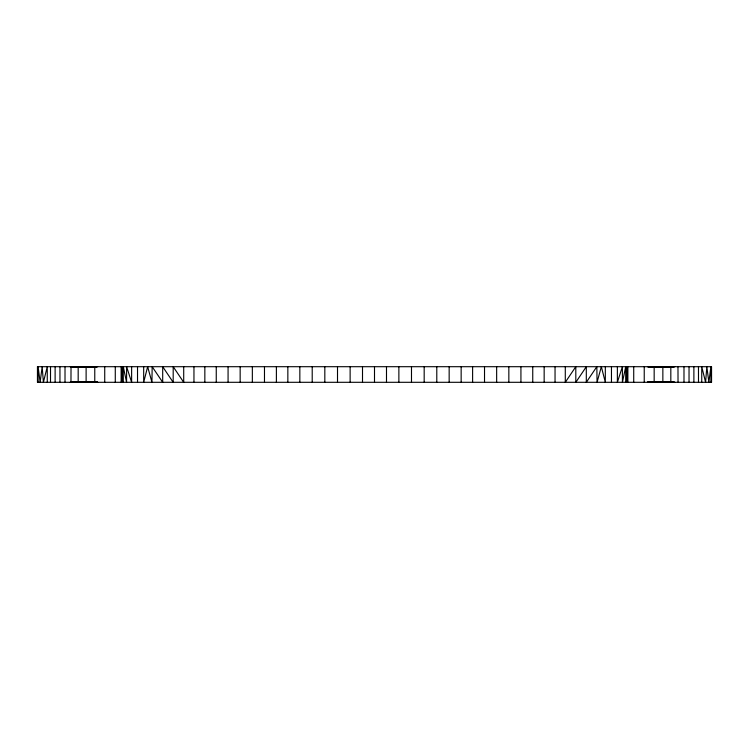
<?xml version="1.0" encoding="UTF-8"?>
<svg xmlns="http://www.w3.org/2000/svg" width="749" height="749" viewBox="0 0 749 749"><rect width="100%" height="100%" fill="white"/><g stroke="black" fill="none" stroke-linecap="round" stroke-linejoin="round"><path stroke-width="1.12" d="M50.501 382.299L50.529 366.701M70.968 382.299L71.024 366.701M122.49 377.842L122.256 382.299L122.246 366.701L121.778 382.299L121.769 366.701L121.778 382.299L121.844 366.701L123.285 382.299L123.285 366.701L126.572 382.299L126.618 366.701L131.627 382.299L131.627 366.701M72.634 381.55L70.369 382.299L97.632 382.299L95.479 381.644L88.625 381.616M647.473 382.299L649.767 381.55M79.338 381.616L72.484 381.644L70.369 382.299M97.632 366.701L95.46 367.356L72.503 367.356L70.331 366.701M674.765 366.701L672.602 367.356L649.636 367.356L647.473 366.701M96.836 382.215L71.801 381.999L72.484 381.644L95.479 381.644L71.904 381.971L96.162 381.999L71.08 382.224L97.595 382.299L71.08 382.224M656.47 381.616L649.617 381.644L647.501 382.299L674.765 382.299M649.617 381.644L673.192 381.971L648.934 381.999L673.969 382.215L672.462 381.55M71.099 366.776L96.874 366.776M648.231 366.776L674.006 366.776M71.829 367.001L96.134 367.001M648.962 367.001L673.276 367.001M71.801 381.999L96.162 381.999M649.046 381.971L673.192 381.971M648.213 382.224L674.727 382.299M72.484 381.644L96.059 381.971L95.329 381.55M626.51 377.842L626.744 382.299L626.754 366.701L627.222 382.299L627.231 366.701L627.166 382.299L627.156 366.701L625.715 382.299L625.715 366.701L622.428 382.299L622.382 366.701L617.373 382.299L617.373 366.701M698.471 366.701L698.499 382.299M677.976 366.701L678.032 382.299M710.885 382.299L710.885 366.701L708.872 382.299L706.831 366.701L705.595 382.299L701.738 366.701L701.738 382.299M693.883 366.701L693.883 382.299M689.033 366.701L689.033 382.299M683.987 366.701L683.987 382.299M670.823 366.701L670.823 382.299M662.856 366.701L662.856 382.299M654.167 366.701L654.167 382.299M644.234 366.701L644.234 382.299M633.72 366.701L633.72 382.299M627.868 366.701L627.868 382.299M611.465 366.701L611.465 382.299M605.323 366.701L605.323 382.299L601.344 366.701L597.047 382.299L596.841 366.701L586.308 382.299L586.308 366.701L575.812 382.299L575.803 366.701L565.289 382.299L565.289 366.701M555.046 366.701L555.046 382.299M544.158 366.701L544.158 382.299M532.745 366.701L532.745 382.299M520.929 366.701L520.929 382.299M508.843 366.701L508.843 382.299M496.653 366.701L496.653 382.299M484.519 366.701L484.519 382.299M472.61 366.701L472.61 382.299M461.15 366.701L461.15 382.299M449.157 366.701L449.157 382.299M436.789 366.701L436.789 382.299M424.177 366.701L424.177 382.299M411.491 366.701L411.491 382.299M398.871 366.701L398.871 382.299M386.493 366.701L386.493 382.299M374.5 366.701L374.5 382.299M362.507 366.701L362.507 382.299M350.129 366.701L350.129 382.299M337.509 366.701L337.509 382.299M324.823 366.701L324.823 382.299M312.211 366.701L312.211 382.299M299.843 366.701L299.843 382.299M287.85 366.701L287.85 382.299M276.39 366.701L276.39 382.299M264.481 366.701L264.481 382.299M252.347 366.701L252.347 382.299M240.157 366.701L240.157 382.299M228.071 366.701L228.071 382.299M216.255 366.701L216.255 382.299M204.842 366.701L204.842 382.299M193.954 366.701L193.954 382.299M183.711 366.701L183.711 382.299L173.197 366.701L173.188 382.299L162.692 366.701L162.692 382.299L152.159 366.701L151.944 382.299L147.656 366.701L143.677 382.299L143.677 366.701M137.526 366.701L137.526 382.299M121.132 366.701L121.132 382.299M115.28 366.701L115.28 382.299M104.729 366.701L104.729 382.299M94.767 366.701L94.767 382.299M86.116 366.701L86.116 382.299M78.177 366.701L78.177 382.299M65.013 366.701L65.013 382.299M59.957 366.701L59.957 382.299M55.117 366.701L55.117 382.299M47.262 382.299L47.262 366.701L43.405 382.299L42.169 366.701L40.128 382.299L38.115 366.701L38.115 382.299M37.45 366.701L37.45 382.299L711.55 382.299L711.55 366.701L37.45 366.701"/></g></svg>
